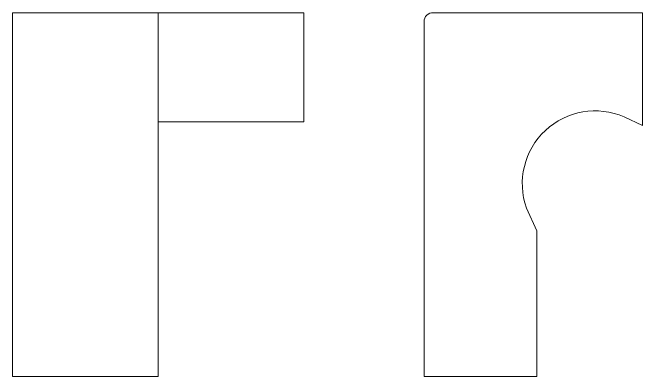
# Model space of a CAD drawing. Header units: millimetres. Extents: x 3103 to 179340, y -10977 to 70536.
# Drawn here: x 87699 to 91160, y 25024 to 27025 of the extents above; entities that cross this region are included whole.
import ezdxf

# ---------------------------------------------------------------- set-up
doc = ezdxf.new("R2010")
doc.units = ezdxf.units.MM
doc.header["$LTSCALE"] = 0.5
doc.layers.add('MEBEL', color=1, linetype='Continuous')
doc.layers.add('Интерьер - Мебель_Ном_пера__1', color=7, linetype='Continuous', lineweight=13)
doc.layers.add('Интерьер - Мебель_Ном_пера__2', color=7, linetype='Continuous', lineweight=15, true_color=0x7f7f7f)

# ---------------------------------------------------------------- blocks, each defined once
blk = doc.blocks.new('MOZAIK DESK 6')
at = {"layer": 'Интерьер - Мебель_Ном_пера__2', "linetype": 'Continuous'}
for p, q in [((-300, 100), (320, 100)), ((-300, -1049), (-300, 100)), ((320, 100), (273, 0)), ((774, -537), (900, -480)), ((900, -480), (1700, -480)), ((1700, -480), (1700, -1100)), ((774.1, -537.2), (774, -537)), ((-300, -1048.9), (-300, -1049)), ((100, -1100), (-251.3, -1100)), ((1700, -1100), (100, -1100))]:
    blk.add_line(p, q, dxfattribs=at)
for centre, radius, start, end in [((640, -160), 400.4, 156.4444, 289.5724), ((-251.8, -1051.7), 48.3, 176.7331, 270.5931)]:
    blk.add_arc(centre, radius, start, end, dxfattribs=at)
blk = doc.blocks.new('Thor Desk D')
at = {"layer": 'Интерьер - Мебель_Ном_пера__1', "linetype": 'Continuous'}
for p, q in [((-15, 865), (-15, 65)), ((585, 865), (-15, 865)), ((585, 65), (585, 865)), ((-15, 65), (-15, -735)), ((-15, 65), (585, 65)), ((1985, 65), (585, 65)), ((1985, -735), (1985, 65)), ((-15, -735), (1985, -735))]:
    blk.add_line(p, q, dxfattribs=at)

msp = doc.modelspace()

# ---------------------------------------------------------------- block references
at = {"layer": 'MEBEL', "linetype": 'Continuous', "rotation": 270}
for name, p in [('Thor Desk D', (88433.6, 27009.3)), ('MOZAIK DESK 6', (91060.3, 26724.3))]:
    msp.add_blockref(name, p, dxfattribs=at)

doc.saveas('drawing.dxf')
